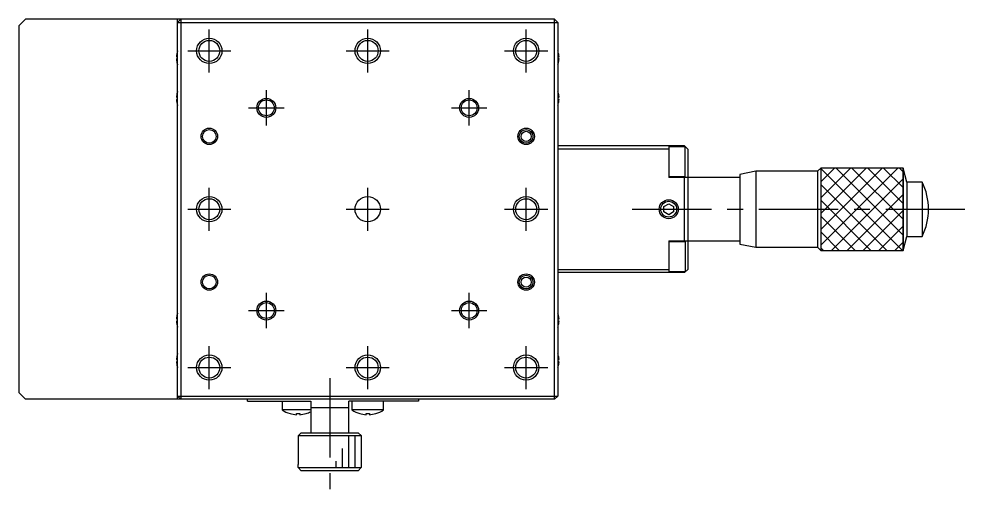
# Model space of a CAD drawing. Extents: x -187 to 400, y -20 to 414.
# Drawn here: x -80.3 to 71.5, y 174.6 to 250.8 of the extents above; entities that cross this region are included whole.
import ezdxf

# ---------------------------------------------------------------- set-up
doc = ezdxf.new("R2010")
doc.units = 0
doc.header["$LTSCALE"] = 10
doc.linetypes.add('CENTER', pattern=[2, 1.25, -0.25, 0.25, -0.25])
doc.layers.get('0').update_dxf_attribs({"linetype": 'CONTINUOUS'})
doc.layers.add('CENTER', color=1, linetype='CENTER')

msp = doc.modelspace()

# ---------------------------------------------------------------- linework, layer by layer
at = {"color": 7, "linetype": 'CONTINUOUS'}
for p, q in [((-79.272302, 250.765255), (-80.272302, 249.765255)), ((4.227698, 250.765255), (-79.272302, 250.765255)), ((-54.772302, 250.765255), (-55.272302, 250.265255)), ((-55.272302, 190.765255), (-55.272302, 250.765255)), ((-54.772302, 250.765255), (-54.772302, 190.765255)), ((4.727698, 250.265255), (4.227698, 250.765255)), ((4.227698, 190.765255), (4.227698, 250.765255)), ((-80.272302, 191.765255), (-80.272302, 249.765255)), ((-55.272302, 250.265255), (4.727698, 250.265255)), ((4.727698, 250.265255), (4.727698, 191.265255)), ((-55.462161, 244.845255), (-55.341824, 244.845255)), ((-55.341824, 244.485255), (-55.462161, 244.485255)), ((-55.346446, 245.553871), (-55.341824, 245.551617)), ((-55.341824, 244.845255), (-55.341824, 244.485255)), ((4.79722, 245.551617), (4.801842, 245.553871)), ((4.79722, 244.485255), (4.79722, 244.845255)), ((4.79722, 244.845255), (4.917557, 244.845255)), ((4.917557, 244.485255), (4.79722, 244.485255)), ((-55.341824, 243.778894), (-55.346446, 243.77664)), ((4.801842, 243.77664), (4.79722, 243.778894)), ((-55.462161, 238.445255), (-55.341824, 238.445255)), ((-55.346446, 239.153871), (-55.341824, 239.151617)), ((-55.341824, 238.445255), (-55.341824, 238.085255)), ((4.79722, 239.151617), (4.801842, 239.153871)), ((4.79722, 238.085255), (4.79722, 238.445255)), ((4.79722, 238.445255), (4.917557, 238.445255)), ((-55.341824, 238.085255), (-55.462161, 238.085255)), ((-55.341824, 237.378894), (-55.346446, 237.37664)), ((4.917557, 238.085255), (4.79722, 238.085255)), ((4.801842, 237.37664), (4.79722, 237.378894)), ((24.727698, 230.765255), (4.727698, 230.765255)), ((22.227698, 230.765255), (22.227698, 225.765255)), ((25.227698, 230.265255), (24.727698, 230.765255)), ((22.227698, 230.265255), (4.727698, 230.265255)), ((24.827698, 230.615255), (22.227698, 230.615255)), ((24.827698, 225.915255), (24.827698, 230.615255)), ((25.227698, 230.265255), (25.227698, 211.265255)), ((35.977697, 226.765251), (33.477698, 226.265252)), ((33.477698, 226.265252), (33.477698, 215.265258)), ((35.977697, 226.765251), (35.977697, 214.765259)), ((45.727702, 226.765251), (35.977697, 226.765251)), ((46.227704, 227.265254), (45.727702, 226.765251)), ((45.727702, 226.765251), (45.727702, 214.765259)), ((46.227704, 227.265254), (46.227704, 214.265256)), ((59.227705, 227.265254), (46.227704, 227.265254)), ((59.227705, 227.265254), (46.227704, 227.265254)), ((46.227704, 227.265254), (46.227704, 214.265256)), ((59.227705, 227.265254), (59.227705, 214.265256)), ((59.817193, 225.065255), (59.227705, 227.265254)), ((59.227705, 214.265256), (59.227705, 227.265254)), ((22.227698, 225.915255), (24.827698, 225.915255)), ((33.477698, 225.765255), (22.227698, 225.765255)), ((24.727698, 215.765255), (24.727698, 225.765255)), ((59.817193, 225.065255), (59.817193, 216.465255)), ((62.227704, 225.065255), (59.817193, 225.065255)), ((62.227704, 225.065255), (62.227704, 216.465255)), ((21.477698, 221.198268), (22.227698, 221.631281)), ((22.227698, 221.631281), (22.977698, 221.198268)), ((21.477698, 220.332243), (21.477698, 221.198268)), ((22.227698, 219.89923), (21.477698, 220.332243)), ((22.977698, 220.332243), (22.227698, 219.89923)), ((22.977698, 221.198268), (22.977698, 220.332243)), ((22.227698, 215.765255), (33.477698, 215.765255)), ((22.227698, 215.765255), (22.227698, 210.765255)), ((24.827698, 215.615255), (22.227698, 215.615255)), ((24.827698, 215.615255), (24.827698, 210.915255)), ((59.227705, 214.265256), (59.817193, 216.465255)), ((59.817193, 216.465255), (62.227704, 216.465255)), ((33.477698, 215.265258), (35.977697, 214.765259)), ((35.977697, 214.765259), (45.727702, 214.765259)), ((45.727702, 214.765259), (46.227704, 214.265256)), ((46.227704, 214.265256), (59.227705, 214.265256)), ((46.227704, 214.265256), (59.227705, 214.265256)), ((4.727698, 211.265255), (22.227698, 211.265255)), ((24.727698, 210.765255), (25.227698, 211.265255)), ((24.727698, 210.765255), (4.727698, 210.765255)), ((22.227698, 210.915255), (24.827698, 210.915255)), ((-55.462161, 203.445255), (-55.341824, 203.445255)), ((-55.346446, 204.153871), (-55.341824, 204.151617)), ((-55.341824, 203.445255), (-55.341824, 203.085255)), ((4.79722, 204.151617), (4.801842, 204.153871)), ((4.79722, 203.085255), (4.79722, 203.445255)), ((4.79722, 203.445255), (4.917557, 203.445255)), ((-55.341824, 203.085255), (-55.462161, 203.085255)), ((-55.341824, 202.378894), (-55.346446, 202.37664)), ((4.917557, 203.085255), (4.79722, 203.085255)), ((4.801842, 202.37664), (4.79722, 202.378894)), ((-55.346446, 197.753871), (-55.341824, 197.751617)), ((4.79722, 197.751617), (4.801842, 197.753871)), ((-55.462161, 197.045255), (-55.341824, 197.045255)), ((-55.341824, 196.685255), (-55.462161, 196.685255)), ((-55.341824, 195.978894), (-55.346446, 195.97664)), ((-55.341824, 197.045255), (-55.341824, 196.685255)), ((4.79722, 196.685255), (4.79722, 197.045255)), ((4.79722, 197.045255), (4.917557, 197.045255)), ((4.917557, 196.685255), (4.79722, 196.685255)), ((4.801842, 195.97664), (4.79722, 195.978894)), ((-80.272302, 191.765255), (-79.272302, 190.765255)), ((-55.272302, 191.265255), (-54.772302, 190.765255)), ((-55.272302, 191.265255), (4.727698, 191.265255)), ((4.227698, 190.765255), (4.727698, 191.265255)), ((4.227698, 190.765255), (-79.272302, 190.765255)), ((-44.272302, 190.465255), (-44.272302, 190.765255)), ((-44.272302, 190.465255), (-34.272302, 190.465255)), ((-38.772302, 190.465255), (-38.772302, 189.073598)), ((-34.272302, 190.465255), (-34.272302, 185.465255)), ((-28.272302, 185.465255), (-28.272302, 190.465255)), ((-17.272302, 190.465255), (-28.272302, 190.465255)), ((-27.772302, 190.465255), (-27.772302, 189.073598)), ((-22.772302, 189.073598), (-22.772302, 190.465255)), ((-17.272302, 190.765255), (-17.272302, 190.465255)), ((-34.272302, 189.073598), (-38.772302, 189.073598)), ((-37.534235, 188.49582), (-37.530892, 188.502675)), ((-36.532302, 188.502675), (-36.012302, 188.502675)), ((-36.532302, 188.330303), (-36.532302, 188.502675)), ((-36.012302, 188.502675), (-36.012302, 188.330303)), ((-35.013713, 188.502675), (-35.010369, 188.49582)), ((-34.272302, 189.465255), (-28.272302, 189.465255)), ((-22.772302, 189.073598), (-27.772302, 189.073598)), ((-26.534235, 188.49582), (-26.530892, 188.502675)), ((-25.532302, 188.502675), (-25.012302, 188.502675)), ((-25.532302, 188.330303), (-25.532302, 188.502675)), ((-25.012302, 188.502675), (-25.012302, 188.330303)), ((-24.013713, 188.502675), (-24.010369, 188.49582)), ((-35.772302, 185.465255), (-36.272302, 184.965255)), ((-35.772302, 185.465255), (-26.772302, 185.465255)), ((-26.272302, 184.965255), (-26.772302, 185.465255)), ((-26.272302, 184.965255), (-36.272302, 184.965255)), ((-36.272302, 184.965255), (-36.272302, 180.465255)), ((-26.272302, 180.465255), (-26.272302, 184.965255)), ((-36.256276, 180.465255), (-36.272302, 180.465255)), ((-36.256276, 179.965255), (-36.256276, 180.465255)), ((-35.754489, 179.465255), (-36.256276, 179.965255)), ((-36.256276, 179.965255), (-26.288328, 179.965255)), ((-26.790115, 179.465255), (-35.754489, 179.465255)), ((-26.288328, 179.965255), (-26.790115, 179.465255)), ((-26.272302, 180.465255), (-26.288328, 180.465255)), ((-26.288328, 180.465255), (-26.288328, 179.965255))]:
    msp.add_line(p, q, dxfattribs=at)
at = {"color": 3, "linetype": 'CONTINUOUS'}
for p, q in [((46.227704, 225.09015), (48.402809, 227.265254)), ((46.227704, 222.59015), (50.902809, 227.265254)), ((46.227704, 220.09015), (53.402809, 227.265254)), ((46.227704, 217.59015), (55.902809, 227.265254)), ((46.227704, 215.09015), (58.402809, 227.265254)), ((46.227704, 227.179339), (59.141787, 214.265256)), ((48.641789, 227.265254), (59.227705, 216.679338)), ((51.141789, 227.265254), (59.227705, 219.179338)), ((53.641789, 227.265254), (59.227705, 221.679338)), ((56.141789, 227.265254), (59.227705, 224.179338)), ((58.641789, 227.265254), (59.227705, 226.679338)), ((46.227704, 224.679339), (56.641787, 214.265256)), ((47.902811, 214.265256), (59.227705, 225.590151)), ((50.402811, 214.265256), (59.227705, 223.090151)), ((46.227704, 222.179339), (54.141787, 214.265256)), ((52.902811, 214.265256), (59.227705, 220.590151)), ((46.227704, 219.679339), (51.641787, 214.265256)), ((46.227704, 217.179339), (49.141787, 214.265256)), ((55.402811, 214.265256), (59.227705, 218.090151)), ((57.902811, 214.265256), (59.227705, 215.590151)), ((46.227704, 214.679339), (46.641787, 214.265256)), ((-28.272302, 179.965255), (-28.272302, 184.965255)), ((-27.272302, 179.965255), (-27.272302, 184.965255)), ((-29.272302, 179.965255), (-29.272302, 182.965255)), ((-30.272302, 179.965255), (-30.272302, 180.965255))]:
    msp.add_line(p, q, dxfattribs=at)
for centre, radius in [((-50.272302, 245.765255), 2), ((-25.272302, 245.765255), 2), ((-0.272302, 245.765255), 2), ((-41.272302, 236.765255), 1.5), ((-9.272302, 236.765255), 1.5), ((-50.272302, 232.265255), 1.3), ((-0.272302, 232.265255), 1.3), ((-50.272302, 220.765255), 2), ((-0.272302, 220.765255), 2), ((22.227698, 220.765255), 1.5), ((-50.272302, 209.265255), 1.3), ((-0.272302, 209.265255), 1.3), ((-41.272302, 204.765255), 1.5), ((-9.272302, 204.765255), 1.5), ((-50.272302, 195.765255), 2), ((-25.272302, 195.765255), 2), ((-0.272302, 195.765255), 2)]:
    msp.add_circle(centre, radius, dxfattribs=at)
at = {"color": 7, "linetype": 'CONTINUOUS'}
for centre, radius in [((-50.272302, 245.765255), 1.65), ((-25.272302, 245.765255), 1.65), ((-0.272302, 245.765255), 1.65), ((-41.272302, 236.765255), 1.25), ((-9.272302, 236.765255), 1.25), ((-50.272302, 232.265255), 1.075), ((-0.272302, 232.265255), 1.075), ((-0.272302, 232.265255), 0.8), ((-50.272302, 220.765255), 1.65), ((-25.272302, 220.765255), 2), ((-0.272302, 220.765255), 1.65), ((22.227698, 220.765255), 1.25), ((-50.272302, 209.265255), 1.075), ((-0.272302, 209.265255), 1.075), ((-0.272302, 209.265255), 0.8), ((-41.272302, 204.765255), 1.25), ((-9.272302, 204.765255), 1.25), ((-50.272302, 195.765255), 1.65), ((-25.272302, 195.765255), 1.65), ((-0.272302, 195.765255), 1.65)]:
    msp.add_circle(centre, radius, dxfattribs=at)
for centre, radius, start, end in [((-52.272302, 244.665255), 3.194933, 163.893288, 176.770291), ((-52.272302, 244.665255), 3.194933, 183.229709, 196.106712), ((-52.272302, 244.665255), 3.2, 159.635865, 163.877467), ((1.727698, 244.665255), 3.2, 16.122533, 20.364135), ((1.727698, 244.665255), 3.194933, 3.229709, 16.106712), ((1.727698, 244.665255), 3.194933, 343.893288, 356.770291), ((-52.272302, 244.665255), 3.2, 196.122533, 200.364135), ((1.727698, 244.665255), 3.2, 339.635865, 343.877467), ((-52.272302, 238.265255), 3.194933, 163.893288, 176.770291), ((-52.272302, 238.265255), 3.2, 159.635865, 163.877467), ((1.727698, 238.265255), 3.2, 16.122533, 20.364135), ((1.727698, 238.265255), 3.194933, 3.229709, 16.106712), ((-52.272302, 238.265255), 3.194933, 183.229709, 196.106712), ((-52.272302, 238.265255), 3.2, 196.122533, 200.364135), ((1.727698, 238.265255), 3.2, 339.635865, 343.877467), ((1.727698, 238.265255), 3.194933, 343.893288, 356.770291), ((53.482704, 220.765253), 9.745001, 333.816215, 26.183798), ((-52.272302, 203.265255), 3.194933, 163.893288, 176.770291), ((-52.272302, 203.265255), 3.2, 159.635865, 163.877467), ((1.727698, 203.265255), 3.2, 16.122533, 20.364135), ((1.727698, 203.265255), 3.194933, 3.229709, 16.106712), ((-52.272302, 203.265255), 3.194933, 183.229709, 196.106712), ((-52.272302, 203.265255), 3.2, 196.122533, 200.364135), ((1.727698, 203.265255), 3.2, 339.635865, 343.877467), ((1.727698, 203.265255), 3.194933, 343.893288, 356.770291), ((-52.272302, 196.865255), 3.194933, 163.893288, 176.770291), ((-52.272302, 196.865255), 3.2, 159.635865, 163.877467), ((1.727698, 196.865255), 3.2, 16.122533, 20.364135), ((1.727698, 196.865255), 3.194933, 3.229709, 16.106712), ((-52.272302, 196.865255), 3.194933, 183.229709, 196.106712), ((-52.272302, 196.865255), 3.2, 196.122533, 200.364135), ((1.727698, 196.865255), 3.2, 339.635865, 343.877467), ((1.727698, 196.865255), 3.194933, 343.893288, 356.770291), ((-36.272302, 192.815255), 4.5, 236.251011, 253.714157), ((-36.272302, 192.815255), 4.492483, 253.73057, 266.682184), ((-36.272302, 192.815255), 4.492483, 273.317816, 286.26943), ((-36.272302, 192.815255), 4.5, 286.285843, 296.3878), ((-25.272302, 192.815255), 4.5, 236.251011, 253.714157), ((-25.272302, 192.815255), 4.492483, 253.73057, 266.682184), ((-25.272302, 192.815255), 4.492483, 273.317816, 286.26943), ((-25.272302, 192.815255), 4.5, 286.285843, 303.748989)]:
    msp.add_arc(centre, radius, start, end, dxfattribs=at)
at = {"layer": 'CENTER', "color": 1, "linetype": 'CENTER'}
for p, q in [((-50.272302, 242.365255), (-50.272302, 249.165255)), ((-25.272302, 242.365255), (-25.272302, 249.165255)), ((-0.272302, 242.365255), (-0.272302, 249.165255)), ((-53.672302, 245.765255), (-46.872302, 245.765255)), ((-28.672302, 245.765255), (-21.872302, 245.765255)), ((-3.672302, 245.765255), (3.127698, 245.765255)), ((-41.272302, 233.965255), (-41.272302, 239.565255)), ((-9.272302, 233.965255), (-9.272302, 239.565255)), ((-44.072302, 236.765255), (-38.472302, 236.765255)), ((-12.072302, 236.765255), (-6.472302, 236.765255)), ((-50.272302, 217.365255), (-50.272302, 224.165255)), ((-25.272302, 217.365255), (-25.272302, 224.165255)), ((-0.272302, 217.365255), (-0.272302, 224.165255)), ((-53.672302, 220.765255), (-46.872302, 220.765255)), ((-28.672302, 220.765255), (-21.872302, 220.765255)), ((-3.672302, 220.765255), (3.127698, 220.765255)), ((16.477701, 220.765255), (71.477701, 220.765255)), ((-41.272302, 201.965255), (-41.272302, 207.565255)), ((-9.272302, 201.965255), (-9.272302, 207.565255)), ((-44.072302, 204.765255), (-38.472302, 204.765255)), ((-12.072302, 204.765255), (-6.472302, 204.765255)), ((-50.272302, 192.365255), (-50.272302, 199.165255)), ((-25.272302, 192.365255), (-25.272302, 199.165255)), ((-0.272302, 192.365255), (-0.272302, 199.165255)), ((-53.672302, 195.765255), (-46.872302, 195.765255)), ((-28.672302, 195.765255), (-21.872302, 195.765255)), ((-3.672302, 195.765255), (3.127698, 195.765255)), ((-31.272302, 194.08429), (-31.272302, 174.577615))]:
    msp.add_line(p, q, dxfattribs=at)

doc.saveas('drawing.dxf')
